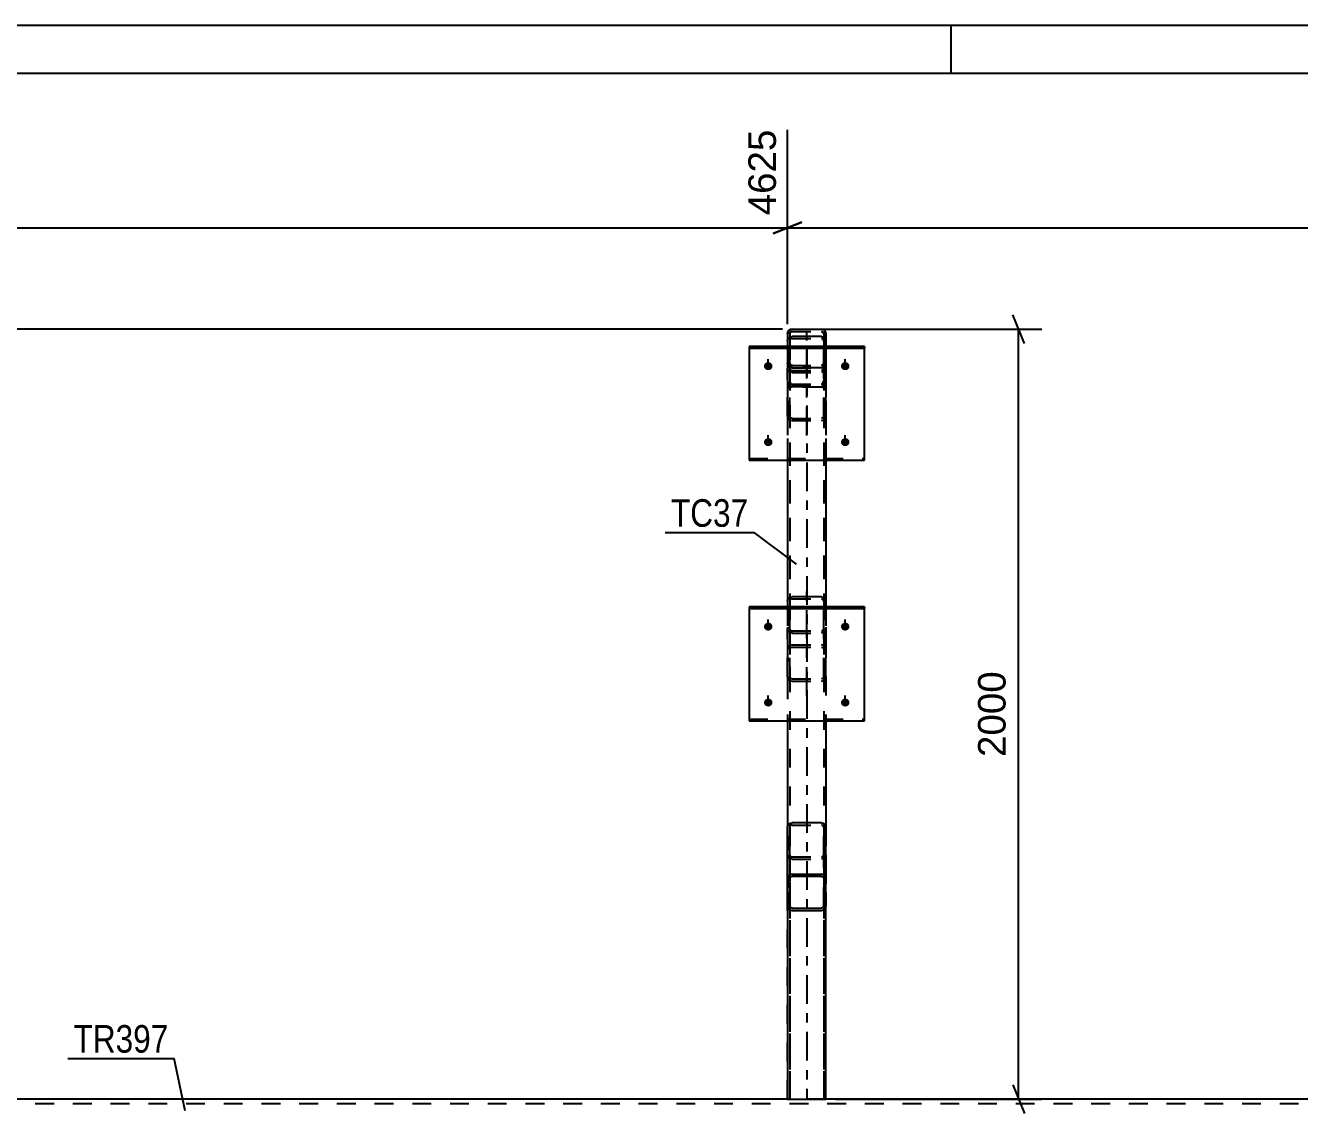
# Model space of a CAD drawing. Header units: millimetres. Extents: x -147 to 1042, y -583 to 258.
# Drawn here: x 105.8 to 238.2, y 144.9 to 257.7 of the extents above; entities that cross this region are included whole.
import ezdxf

# ---------------------------------------------------------------- set-up
doc = ezdxf.new("R2010")
doc.units = ezdxf.units.MM
doc.linetypes.add('DXK_LINE_DOT2', pattern=[3.9198, 1.9599, -1.9599])
doc.linetypes.add('DXK_LINE_DOT3', pattern=[5.9187, 2.979, -0.9799, 0.9799, -0.9799])
doc.styles.add('Arial', font='arial.ttf', dxfattribs={"height": 0.2})
doc.styles.add('Arial Narrow', font='ARIALN.TTF', dxfattribs={"height": 0.2})

# ---------------------------------------------------------------- blocks, each defined once
blk = doc.blocks.new('Unknown-335478933-1131')
at = {"color": 5, "linetype": 'Continuous'}
for p, q in [((1042.02, 257.75), (-146.98, 257.75)), ((202.02, 252.75), (202.02, 257.75)), ((1037.02, 252.75), (-141.98, 252.75))]:
    blk.add_line(p, q, dxfattribs=at)
blk = doc.blocks.new('Part-335478933-1915 - 1830')
at = {"color": 7, "linetype": 'DXK_LINE_DOT2'}
for p, q in [((555.64, 145.71), (0, 145.71)), ((189.01, 146.19), (185.01, 146.19))]:
    blk.add_line(p, q, dxfattribs=at)
at = {"color": 2, "linetype": 'Continuous'}
for p, q in [((185.01, 146.19), (4.8, 146.19)), ((425.01, 146.19), (189.01, 146.19))]:
    blk.add_line(p, q, dxfattribs=at)
blk = doc.blocks.new('Part-335478933-1959 - 1830')
at = {"color": 2, "linetype": 'Continuous'}
for p, q in [((185.05, 225.89), (185.01, 225.71)), ((185.15, 226.05), (185.05, 225.89)), ((185.31, 226.15), (185.15, 226.05)), ((185.49, 226.19), (185.31, 226.15)), ((185.49, 226.19), (188.53, 226.19)), ((188.71, 226.15), (188.53, 226.19)), ((188.87, 226.05), (188.71, 226.15)), ((188.97, 225.89), (188.87, 226.05)), ((189.01, 225.71), (188.97, 225.89))]:
    blk.add_line(p, q, dxfattribs=at)
at = {"color": 7, "linetype": 'DXK_LINE_DOT2'}
for p, q in [((185.01, 225.71), (185.01, 222.67)), ((185.25, 225.71), (185.27, 225.8)), ((185.25, 225.71), (185.25, 222.67)), ((185.27, 225.8), (185.32, 225.88)), ((185.32, 225.88), (185.4, 225.93)), ((185.4, 225.93), (185.49, 225.95)), ((185.49, 225.95), (188.53, 225.95)), ((188.53, 225.95), (188.62, 225.93)), ((188.62, 225.93), (188.7, 225.88)), ((188.7, 225.88), (188.75, 225.8)), ((188.75, 225.8), (188.77, 225.71)), ((188.77, 225.71), (188.77, 222.67)), ((189.01, 225.71), (189.01, 222.67)), ((185.01, 222.67), (185.05, 222.49)), ((185.05, 222.49), (185.15, 222.33)), ((185.27, 222.58), (185.25, 222.67)), ((185.32, 222.5), (185.27, 222.58)), ((185.4, 222.45), (185.32, 222.5)), ((188.7, 222.5), (188.62, 222.45)), ((188.75, 222.58), (188.7, 222.5)), ((188.77, 222.67), (188.75, 222.58)), ((188.87, 222.33), (188.97, 222.49)), ((188.97, 222.49), (189.01, 222.67)), ((185.15, 222.33), (185.31, 222.23)), ((185.31, 222.23), (185.49, 222.19)), ((185.49, 222.43), (185.4, 222.45)), ((185.49, 222.43), (188.53, 222.43)), ((185.49, 222.19), (188.53, 222.19)), ((188.62, 222.45), (188.53, 222.43)), ((188.53, 222.19), (188.71, 222.23)), ((188.71, 222.23), (188.87, 222.33))]:
    blk.add_line(p, q, dxfattribs=at)
at = {"color": 7, "linetype": 'DXK_LINE_DOT3'}
blk.add_line((187.01, 224.19), (187.01, 224.19), dxfattribs=at)
blk = doc.blocks.new('Part-335478933-2035 - 1830')
at = {"color": 2, "linetype": 'Continuous'}
for p, q in [((185.01, 225.71), (185.05, 225.89)), ((185.01, 225.71), (185.01, 224.99)), ((185.05, 225.89), (185.15, 226.05)), ((185.15, 226.05), (185.31, 226.15)), ((185.31, 226.15), (185.49, 226.19)), ((185.49, 226.19), (188.53, 226.19)), ((188.53, 226.19), (188.71, 226.15)), ((188.71, 226.15), (188.87, 226.05)), ((188.87, 226.05), (188.97, 225.89)), ((188.97, 225.89), (189.01, 225.71)), ((189.01, 225.71), (189.01, 224.99)), ((185.01, 212.58), (185.01, 197.93)), ((189.01, 212.58), (189.01, 197.93)), ((185.01, 185.51), (185.01, 174.44)), ((189.01, 185.51), (189.01, 174.44)), ((185.01, 166.25), (185.01, 146.19)), ((189.01, 146.19), (189.01, 166.25)), ((185.01, 146.19), (189.01, 146.19))]:
    blk.add_line(p, q, dxfattribs=at)
at = {"color": 7, "linetype": 'DXK_LINE_DOT2'}
for p, q in [((185.27, 225.8), (185.25, 225.71)), ((185.25, 225.71), (185.25, 146.19)), ((185.32, 225.88), (185.27, 225.8)), ((185.4, 225.93), (185.32, 225.88)), ((185.49, 225.95), (185.4, 225.93)), ((185.49, 225.95), (188.53, 225.95)), ((188.62, 225.93), (188.53, 225.95)), ((188.7, 225.88), (188.62, 225.93)), ((188.75, 225.8), (188.7, 225.88)), ((188.77, 225.71), (188.75, 225.8)), ((188.77, 225.71), (188.77, 146.19)), ((185.01, 224.99), (185.01, 166.25)), ((189.01, 224.99), (189.01, 212.58)), ((185.05, 222.49), (185.01, 222.67)), ((185.15, 222.33), (185.05, 222.49)), ((185.25, 222.67), (185.27, 222.58)), ((185.27, 222.58), (185.32, 222.5)), ((185.32, 222.5), (185.4, 222.45)), ((188.62, 222.45), (188.7, 222.5)), ((188.7, 222.5), (188.75, 222.58)), ((188.75, 222.58), (188.77, 222.67)), ((188.97, 222.49), (188.87, 222.33)), ((189.01, 222.67), (188.97, 222.49)), ((185.31, 222.23), (185.15, 222.33)), ((185.49, 222.19), (185.31, 222.23)), ((185.4, 222.45), (185.49, 222.43)), ((185.49, 222.43), (188.53, 222.43)), ((185.49, 222.19), (188.53, 222.19)), ((188.53, 222.43), (188.62, 222.45)), ((188.71, 222.23), (188.53, 222.19)), ((188.87, 222.33), (188.71, 222.23)), ((185.01, 197.93), (185.01, 185.51)), ((189.01, 197.93), (189.01, 185.51)), ((185.01, 174.44), (185.01, 166.25)), ((189.01, 174.44), (189.01, 166.25)), ((188.75, 146.19), (188.71, 146.19)), ((188.75, 146.19), (188.71, 146.19)), ((188.77, 146.19), (188.75, 146.19)), ((188.75, 146.19), (188.77, 146.19))]:
    blk.add_line(p, q, dxfattribs=at)
at = {"color": 7, "linetype": 'DXK_LINE_DOT3'}
blk.add_line((187.01, 224.19), (187.01, 146.19), dxfattribs=at)
blk = doc.blocks.new('Part-335478933-2053 - 1830')
at = {"color": 7, "linetype": 'DXK_LINE_DOT2'}
for p, q in [((185.01, 146.19), (185.01, 168.69)), ((185.25, 168.69), (185.25, 146.19)), ((188.77, 168.69), (188.77, 146.19)), ((189.01, 146.19), (189.01, 168.69)), ((185.01, 146.19), (189.01, 146.19))]:
    blk.add_line(p, q, dxfattribs=at)
blk = doc.blocks.new('Part-335478933-2058 - 1830')
at = {"color": 7, "linetype": 'DXK_LINE_DOT2'}
for p, q in [((185.01, 222.67), (185.01, 191.94)), ((185.05, 222.49), (185.01, 222.67)), ((185.15, 222.33), (185.05, 222.49)), ((188.87, 222.33), (188.97, 222.49)), ((188.97, 222.49), (189.01, 222.67)), ((189.01, 222.67), (189.01, 191.94)), ((185.31, 222.23), (185.15, 222.33)), ((185.25, 222.26), (185.25, 191.94)), ((185.49, 222.19), (185.31, 222.23)), ((188.53, 222.19), (185.49, 222.19)), ((188.71, 222.23), (188.53, 222.19)), ((188.7, 222.22), (188.71, 222.23)), ((188.87, 222.33), (188.71, 222.23)), ((188.77, 222.26), (188.77, 191.94)), ((185.05, 220.75), (185.01, 221.12)), ((185.15, 220.44), (185.05, 220.75)), ((185.31, 220.23), (185.15, 220.44)), ((185.25, 220.86), (185.27, 220.72)), ((185.27, 220.72), (185.31, 220.63)), ((185.31, 220.63), (185.32, 220.6)), ((185.49, 220.15), (185.31, 220.23)), ((185.32, 220.6), (185.4, 220.52)), ((185.4, 220.52), (185.49, 220.48)), ((185.49, 220.48), (188.53, 220.48)), ((188.53, 220.15), (185.49, 220.15)), ((188.53, 220.48), (188.62, 220.52)), ((188.71, 220.23), (188.53, 220.15)), ((188.62, 220.52), (188.7, 220.6)), ((188.7, 220.6), (188.71, 220.63)), ((188.71, 220.63), (188.75, 220.72)), ((188.87, 220.44), (188.71, 220.23)), ((188.75, 220.72), (188.77, 220.86)), ((188.97, 220.75), (188.87, 220.44)), ((189.01, 221.12), (188.97, 220.75))]:
    blk.add_line(p, q, dxfattribs=at)
blk = doc.blocks.new('Part-335478933-8752 - 1830')
at = {"color": 7, "linetype": 'DXK_LINE_DOT3'}
blk.add_line((187.01, 188.09), (187.01, 199.91), dxfattribs=at)
at = {"color": 2, "linetype": 'Continuous'}
for p, q in [((185.01, 197.93), (185.05, 198.1)), ((185.01, 197.93), (185.01, 197.33)), ((185.05, 198.1), (185.15, 198.25)), ((185.15, 198.25), (185.31, 198.35)), ((185.31, 198.35), (185.49, 198.38)), ((188.53, 198.38), (185.49, 198.38)), ((188.53, 198.38), (188.71, 198.35)), ((188.71, 198.35), (188.87, 198.25)), ((188.87, 198.25), (188.97, 198.1)), ((188.97, 198.1), (189.01, 197.93)), ((189.01, 197.93), (189.01, 197.33))]:
    blk.add_line(p, q, dxfattribs=at)
at = {"color": 7, "linetype": 'DXK_LINE_DOT2'}
for p, q in [((185.01, 197.33), (185.01, 195.07)), ((185.01, 197.33), (185.01, 192.93)), ((185.27, 198.02), (185.25, 197.93)), ((185.25, 197.93), (185.25, 192.93)), ((185.25, 195.07), (185.25, 197.33)), ((185.32, 198.09), (185.27, 198.02)), ((185.4, 198.14), (185.32, 198.09)), ((185.49, 198.16), (185.4, 198.14)), ((185.49, 198.38), (185.49, 198.38)), ((185.49, 198.16), (188.53, 198.16)), ((188.53, 198.38), (188.53, 198.38)), ((188.62, 198.14), (188.53, 198.16)), ((188.7, 198.09), (188.62, 198.14)), ((188.75, 198.02), (188.7, 198.09)), ((188.77, 197.93), (188.75, 198.02)), ((188.77, 197.93), (188.77, 192.93)), ((188.77, 195.07), (188.77, 197.33)), ((189.01, 197.33), (189.01, 195.07)), ((189.01, 197.33), (189.01, 192.93)), ((185.01, 190.07), (185.01, 195.07)), ((185.05, 194.9), (185.01, 195.07)), ((185.15, 194.75), (185.05, 194.9)), ((185.31, 194.66), (185.15, 194.75)), ((185.25, 195.07), (185.25, 190.07)), ((185.25, 195.07), (185.27, 194.99)), ((185.27, 194.99), (185.32, 194.91)), ((185.49, 194.62), (185.31, 194.66)), ((185.32, 194.91), (185.4, 194.86)), ((185.4, 194.86), (185.49, 194.85)), ((185.49, 194.85), (188.53, 194.85)), ((188.53, 194.85), (188.62, 194.86)), ((188.71, 194.66), (188.53, 194.62)), ((188.62, 194.86), (188.7, 194.91)), ((188.7, 194.91), (188.75, 194.99)), ((188.87, 194.75), (188.71, 194.66)), ((188.75, 194.99), (188.77, 195.07)), ((188.77, 190.07), (188.77, 195.07)), ((188.97, 194.9), (188.87, 194.75)), ((189.01, 195.07), (188.97, 194.9)), ((189.01, 190.07), (189.01, 195.07)), ((185.31, 193.35), (185.15, 193.25)), ((185.49, 193.38), (185.31, 193.35)), ((185.49, 194.62), (188.53, 194.62)), ((185.49, 193.38), (188.53, 193.38)), ((188.71, 193.35), (188.53, 193.38)), ((188.87, 193.25), (188.71, 193.35)), ((185.05, 193.1), (185.01, 192.93)), ((185.01, 190.07), (185.01, 192.93)), ((185.15, 193.25), (185.05, 193.1)), ((185.25, 192.93), (185.27, 193.02)), ((185.25, 190.07), (185.25, 192.93)), ((185.27, 193.02), (185.32, 193.09)), ((185.32, 193.09), (185.4, 193.14)), ((185.4, 193.14), (185.49, 193.16)), ((185.49, 193.16), (188.53, 193.16)), ((188.53, 193.16), (188.62, 193.14)), ((188.62, 193.14), (188.7, 193.09)), ((188.7, 193.09), (188.75, 193.02)), ((188.75, 193.02), (188.77, 192.93)), ((188.77, 190.07), (188.77, 192.93)), ((188.97, 193.1), (188.87, 193.25)), ((189.01, 192.93), (188.97, 193.1)), ((189.01, 190.07), (189.01, 192.93)), ((185.01, 190.07), (185.05, 189.9)), ((185.05, 189.9), (185.15, 189.76)), ((185.15, 189.76), (185.31, 189.66)), ((185.27, 189.99), (185.25, 190.07)), ((185.32, 189.92), (185.27, 189.99)), ((185.31, 189.66), (185.49, 189.62)), ((185.4, 189.87), (185.32, 189.92)), ((185.49, 189.85), (185.4, 189.87)), ((185.49, 189.85), (188.53, 189.85)), ((185.49, 189.62), (188.53, 189.62)), ((188.62, 189.87), (188.53, 189.85)), ((188.53, 189.62), (188.71, 189.66)), ((188.7, 189.92), (188.62, 189.87)), ((188.75, 189.99), (188.7, 189.92)), ((188.71, 189.66), (188.87, 189.76)), ((188.77, 190.07), (188.75, 189.99)), ((188.87, 189.76), (188.97, 189.9)), ((188.97, 189.9), (189.01, 190.07))]:
    blk.add_line(p, q, dxfattribs=at)
blk = doc.blocks.new('Part-335478933-8753 - 1830')
at = {"color": 2, "linetype": 'Continuous'}
for p, q in [((181.01, 197.33), (181.01, 197.17)), ((193.01, 197.33), (181.01, 197.33)), ((193.01, 197.17), (193.01, 197.33)), ((181.01, 197.17), (193.01, 197.17)), ((181.01, 197.17), (181.01, 185.51)), ((193.01, 185.51), (193.01, 197.17)), ((181.01, 185.51), (193.01, 185.51))]:
    blk.add_line(p, q, dxfattribs=at)
at = {"color": 7, "linetype": 'DXK_LINE_DOT2'}
for p, q in [((181.01, 197.33), (181.01, 197.17)), ((193.01, 197.33), (193.01, 197.17)), ((181.01, 185.68), (193.01, 185.68))]:
    blk.add_line(p, q, dxfattribs=at)
blk = doc.blocks.new('Part-335478933-8756 - 1830')
at = {"color": 7, "linetype": 'DXK_LINE_DOT3'}
blk.add_line((187.01, 215.15), (187.01, 226.98), dxfattribs=at)
at = {"color": 2, "linetype": 'Continuous'}
for p, q in [((185.01, 224.99), (185.05, 225.17)), ((185.05, 225.17), (185.15, 225.31)), ((185.15, 225.31), (185.31, 225.41)), ((185.31, 225.41), (185.49, 225.44)), ((188.53, 225.44), (185.49, 225.44)), ((188.53, 225.44), (188.71, 225.41)), ((188.71, 225.41), (188.87, 225.31)), ((188.87, 225.31), (188.97, 225.17)), ((188.97, 225.17), (189.01, 224.99)), ((185.01, 224.99), (185.01, 224.39)), ((189.01, 224.99), (189.01, 224.39))]:
    blk.add_line(p, q, dxfattribs=at)
at = {"color": 7, "linetype": 'DXK_LINE_DOT2'}
for p, q in [((185.32, 225.15), (185.27, 225.08)), ((185.4, 225.2), (185.32, 225.15)), ((185.49, 225.22), (185.4, 225.2)), ((185.49, 225.44), (185.49, 225.44)), ((185.49, 225.22), (188.53, 225.22)), ((188.53, 225.44), (188.53, 225.44)), ((188.62, 225.2), (188.53, 225.22)), ((188.7, 225.15), (188.62, 225.2)), ((188.75, 225.08), (188.7, 225.15)), ((185.01, 224.39), (185.01, 222.14)), ((185.01, 224.39), (185.01, 220)), ((185.27, 225.08), (185.25, 224.99)), ((185.25, 224.99), (185.25, 220)), ((185.25, 222.14), (185.25, 224.39)), ((188.77, 224.99), (188.75, 225.08)), ((188.77, 224.99), (188.77, 220)), ((188.77, 222.14), (188.77, 224.99)), ((189.01, 222.14), (189.01, 224.99)), ((189.01, 224.39), (189.01, 220)), ((185.01, 217.14), (185.01, 222.14)), ((185.05, 221.96), (185.01, 222.14)), ((185.15, 221.82), (185.05, 221.96)), ((185.31, 221.72), (185.15, 221.82)), ((185.25, 222.14), (185.25, 217.14)), ((185.25, 222.14), (185.27, 222.05)), ((185.27, 222.05), (185.32, 221.98)), ((185.49, 221.68), (185.31, 221.72)), ((185.32, 221.98), (185.4, 221.93)), ((185.4, 221.93), (185.49, 221.91)), ((185.49, 221.91), (188.53, 221.91)), ((185.49, 221.68), (188.53, 221.68)), ((188.53, 221.91), (188.62, 221.93)), ((188.71, 221.72), (188.53, 221.68)), ((188.62, 221.93), (188.7, 221.98)), ((188.7, 221.98), (188.75, 222.05)), ((188.87, 221.82), (188.71, 221.72)), ((188.75, 222.05), (188.77, 222.14)), ((188.77, 217.14), (188.77, 222.14)), ((188.97, 221.96), (188.87, 221.82)), ((189.01, 222.14), (188.97, 221.96)), ((189.01, 217.14), (189.01, 222.14)), ((185.05, 220.17), (185.01, 220)), ((185.01, 217.14), (185.01, 220)), ((185.15, 220.31), (185.05, 220.17)), ((185.31, 220.41), (185.15, 220.31)), ((185.25, 220), (185.27, 220.08)), ((185.25, 217.14), (185.25, 220)), ((185.27, 220.08), (185.32, 220.15)), ((185.49, 220.45), (185.31, 220.41)), ((185.32, 220.15), (185.4, 220.2)), ((185.4, 220.2), (185.49, 220.22)), ((185.49, 220.45), (188.53, 220.45)), ((185.49, 220.22), (188.53, 220.22)), ((188.71, 220.41), (188.53, 220.45)), ((188.53, 220.22), (188.62, 220.2)), ((188.62, 220.2), (188.7, 220.15)), ((188.7, 220.15), (188.75, 220.08)), ((188.87, 220.31), (188.71, 220.41)), ((188.75, 220.08), (188.77, 220)), ((188.77, 217.14), (188.77, 220)), ((188.97, 220.17), (188.87, 220.31)), ((189.01, 220), (188.97, 220.17)), ((189.01, 217.14), (189.01, 220)), ((185.01, 217.14), (185.05, 216.97)), ((185.05, 216.97), (185.15, 216.82)), ((185.15, 216.82), (185.31, 216.72)), ((185.27, 217.05), (185.25, 217.14)), ((185.32, 216.98), (185.27, 217.05)), ((185.31, 216.72), (185.49, 216.69)), ((185.4, 216.93), (185.32, 216.98)), ((185.49, 216.91), (185.4, 216.93)), ((185.49, 216.91), (188.53, 216.91)), ((185.49, 216.69), (188.53, 216.69)), ((188.62, 216.93), (188.53, 216.91)), ((188.53, 216.69), (188.71, 216.72)), ((188.7, 216.98), (188.62, 216.93)), ((188.75, 217.05), (188.7, 216.98)), ((188.71, 216.72), (188.87, 216.82)), ((188.77, 217.14), (188.75, 217.05)), ((188.87, 216.82), (188.97, 216.97)), ((188.97, 216.97), (189.01, 217.14))]:
    blk.add_line(p, q, dxfattribs=at)
blk = doc.blocks.new('Part-335478933-8757 - 1830')
at = {"color": 2, "linetype": 'Continuous'}
for p, q in [((181.01, 224.39), (181.01, 224.23)), ((193.01, 224.39), (181.01, 224.39)), ((181.01, 224.23), (193.01, 224.23)), ((181.01, 224.23), (181.01, 212.58)), ((193.01, 224.23), (193.01, 224.39)), ((193.01, 212.58), (193.01, 224.23)), ((181.01, 212.58), (193.01, 212.58))]:
    blk.add_line(p, q, dxfattribs=at)
at = {"color": 7, "linetype": 'DXK_LINE_DOT2'}
for p, q in [((181.01, 224.39), (181.01, 224.23)), ((193.01, 224.39), (193.01, 224.23)), ((181.01, 212.74), (193.01, 212.74))]:
    blk.add_line(p, q, dxfattribs=at)
blk = doc.blocks.new('Part-335478933-8759 - 1830')
at = {"color": 2, "linetype": 'Continuous'}
for p, q in [((185.15, 174.76), (185.31, 174.85)), ((185.31, 174.85), (185.49, 174.89)), ((188.53, 174.89), (185.49, 174.89)), ((188.53, 174.89), (188.71, 174.85)), ((188.71, 174.85), (188.87, 174.76)), ((185.01, 174.44), (185.05, 174.61)), ((185.01, 169.11), (185.01, 174.44)), ((185.05, 174.61), (185.15, 174.76)), ((188.87, 174.76), (188.97, 174.61)), ((188.97, 174.61), (189.01, 174.44)), ((189.01, 169.11), (189.01, 174.44)), ((185.31, 169.53), (185.15, 169.43)), ((185.49, 169.56), (185.31, 169.53)), ((185.49, 169.56), (188.53, 169.56)), ((188.71, 169.53), (188.53, 169.56)), ((188.87, 169.43), (188.71, 169.53)), ((185.05, 169.28), (185.01, 169.11)), ((185.01, 166.25), (185.01, 169.11)), ((185.15, 169.43), (185.05, 169.28)), ((185.25, 169.11), (185.27, 169.2)), ((185.25, 166.25), (185.25, 169.11)), ((185.27, 169.2), (185.32, 169.27)), ((185.32, 169.27), (185.4, 169.32)), ((185.4, 169.32), (185.49, 169.34)), ((185.49, 169.34), (188.53, 169.34)), ((188.53, 169.34), (188.62, 169.32)), ((188.62, 169.32), (188.7, 169.27)), ((188.7, 169.27), (188.75, 169.2)), ((188.75, 169.2), (188.77, 169.11)), ((188.77, 169.11), (188.77, 166.25)), ((188.97, 169.28), (188.87, 169.43)), ((189.01, 169.11), (188.97, 169.28)), ((189.01, 166.25), (189.01, 169.11)), ((185.01, 166.25), (185.05, 166.08)), ((185.05, 166.08), (185.15, 165.94)), ((185.15, 165.94), (185.31, 165.84)), ((185.27, 166.17), (185.25, 166.25)), ((185.32, 166.1), (185.27, 166.17)), ((185.31, 165.84), (185.49, 165.8)), ((185.4, 166.05), (185.32, 166.1)), ((185.49, 166.03), (185.4, 166.05)), ((185.49, 166.03), (188.53, 166.03)), ((185.49, 165.8), (188.53, 165.8)), ((188.62, 166.05), (188.53, 166.03)), ((188.53, 165.8), (188.71, 165.84)), ((188.7, 166.1), (188.62, 166.05)), ((188.75, 166.17), (188.7, 166.1)), ((188.71, 165.84), (188.87, 165.94)), ((188.77, 166.25), (188.75, 166.17)), ((188.87, 165.94), (188.97, 166.08)), ((188.97, 166.08), (189.01, 166.25))]:
    blk.add_line(p, q, dxfattribs=at)
at = {"color": 7, "linetype": 'DXK_LINE_DOT2'}
for p, q in [((185.49, 174.89), (185.49, 174.89)), ((188.53, 174.89), (188.53, 174.89)), ((185.01, 174.44), (185.01, 171.58)), ((185.27, 174.52), (185.25, 174.44)), ((185.25, 174.44), (185.25, 169.11)), ((185.25, 171.58), (185.25, 174.44)), ((185.32, 174.6), (185.27, 174.52)), ((185.4, 174.65), (185.32, 174.6)), ((185.49, 174.66), (185.4, 174.65)), ((185.49, 174.66), (188.53, 174.66)), ((188.62, 174.65), (188.53, 174.66)), ((188.7, 174.6), (188.62, 174.65)), ((188.75, 174.52), (188.7, 174.6)), ((188.77, 174.44), (188.75, 174.52)), ((188.77, 174.44), (188.77, 169.11)), ((188.77, 171.58), (188.77, 174.44)), ((189.01, 174.44), (189.01, 171.58)), ((185.01, 171.58), (185.01, 166.25)), ((185.05, 171.41), (185.01, 171.58)), ((185.15, 171.26), (185.05, 171.41)), ((185.31, 171.16), (185.15, 171.26)), ((185.25, 171.58), (185.25, 166.25)), ((185.27, 171.49), (185.25, 171.58)), ((185.31, 171.44), (185.27, 171.49)), ((185.32, 171.42), (185.31, 171.44)), ((185.49, 171.13), (185.31, 171.16)), ((185.32, 171.42), (185.4, 171.37)), ((185.4, 171.37), (185.49, 171.35)), ((185.49, 171.35), (188.53, 171.35)), ((185.49, 171.13), (188.53, 171.13)), ((188.53, 171.35), (188.62, 171.37)), ((188.71, 171.16), (188.53, 171.13)), ((188.62, 171.37), (188.7, 171.42)), ((188.7, 171.42), (188.75, 171.49)), ((188.87, 171.26), (188.71, 171.16)), ((188.75, 171.49), (188.77, 171.58)), ((188.77, 166.25), (188.77, 171.58)), ((188.97, 171.41), (188.87, 171.26)), ((189.01, 171.58), (188.97, 171.41)), ((189.01, 171.58), (189.01, 166.25))]:
    blk.add_line(p, q, dxfattribs=at)
blk = doc.blocks.new('Bolt-335478933-8762 - 1830')
at = {"linetype": 'Continuous'}
for points in [[(183.01, 195.7), (183.1, 195.69), (183.19, 195.66), (183.27, 195.62), (183.34, 195.56), (183.39, 195.49), (183.43, 195.41), (183.45, 195.33), (183.45, 195.24), (183.43, 195.16), (183.39, 195.08), (183.34, 195.01), (183.27, 194.95), (183.19, 194.91), (183.1, 194.88), (183.01, 194.87), (182.92, 194.88), (182.83, 194.91), (182.75, 194.95), (182.68, 195.01), (182.63, 195.08), (182.59, 195.16), (182.57, 195.24), (182.57, 195.33), (182.59, 195.41), (182.63, 195.49), (182.68, 195.56), (182.75, 195.62), (182.83, 195.66), (182.92, 195.69)], [(183.01, 187.81), (183.1, 187.8), (183.19, 187.77), (183.27, 187.73), (183.34, 187.67), (183.39, 187.6), (183.43, 187.52), (183.45, 187.44), (183.45, 187.35), (183.43, 187.27), (183.39, 187.19), (183.34, 187.12), (183.27, 187.06), (183.19, 187.02), (183.1, 186.99), (183.01, 186.98), (182.92, 186.99), (182.83, 187.02), (182.75, 187.06), (182.68, 187.12), (182.63, 187.19), (182.59, 187.27), (182.57, 187.35), (182.57, 187.44), (182.59, 187.52), (182.63, 187.6), (182.68, 187.67), (182.75, 187.73), (182.83, 187.77), (182.92, 187.8)]]:
    blk.add_hatch(color=1, dxfattribs=at).paths.add_polyline_path(points)
at = {"color": 1, "linetype": 'Continuous'}
for p, q in [((183.01, 194.94), (183.01, 196.01)), ((183.01, 187.05), (183.01, 188.12))]:
    blk.add_line(p, q, dxfattribs=at)
blk = doc.blocks.new('Bolt-335478933-8763 - 1830')
at = {"linetype": 'Continuous'}
for points in [[(191.01, 195.7), (191.1, 195.69), (191.19, 195.66), (191.27, 195.62), (191.34, 195.56), (191.39, 195.49), (191.43, 195.41), (191.45, 195.33), (191.45, 195.24), (191.43, 195.16), (191.39, 195.08), (191.34, 195.01), (191.27, 194.95), (191.19, 194.91), (191.1, 194.88), (191.01, 194.87), (190.92, 194.88), (190.83, 194.91), (190.75, 194.95), (190.68, 195.01), (190.63, 195.08), (190.59, 195.16), (190.57, 195.24), (190.57, 195.33), (190.59, 195.41), (190.63, 195.49), (190.68, 195.56), (190.75, 195.62), (190.83, 195.66), (190.92, 195.69)], [(191.01, 187.81), (191.1, 187.8), (191.19, 187.77), (191.27, 187.73), (191.34, 187.67), (191.39, 187.6), (191.43, 187.52), (191.45, 187.44), (191.45, 187.35), (191.43, 187.27), (191.39, 187.19), (191.34, 187.12), (191.27, 187.06), (191.19, 187.02), (191.1, 186.99), (191.01, 186.98), (190.92, 186.99), (190.83, 187.02), (190.75, 187.06), (190.68, 187.12), (190.63, 187.19), (190.59, 187.27), (190.57, 187.35), (190.57, 187.44), (190.59, 187.52), (190.63, 187.6), (190.68, 187.67), (190.75, 187.73), (190.83, 187.77), (190.92, 187.8)]]:
    blk.add_hatch(color=1, dxfattribs=at).paths.add_polyline_path(points)
at = {"color": 1, "linetype": 'Continuous'}
for p, q in [((191.01, 194.94), (191.01, 196.01)), ((191.01, 187.05), (191.01, 188.12))]:
    blk.add_line(p, q, dxfattribs=at)
blk = doc.blocks.new('Bolt-335478933-8766 - 1830')
at = {"linetype": 'Continuous'}
for points in [[(183.01, 222.76), (183.1, 222.75), (183.19, 222.73), (183.27, 222.68), (183.34, 222.63), (183.39, 222.56), (183.43, 222.48), (183.45, 222.39), (183.45, 222.31), (183.43, 222.22), (183.39, 222.14), (183.34, 222.07), (183.27, 222.01), (183.19, 221.97), (183.1, 221.94), (183.01, 221.94), (182.92, 221.94), (182.83, 221.97), (182.75, 222.01), (182.68, 222.07), (182.63, 222.14), (182.59, 222.22), (182.57, 222.31), (182.57, 222.39), (182.59, 222.48), (182.63, 222.56), (182.68, 222.63), (182.75, 222.68), (182.83, 222.73), (182.92, 222.75)], [(183.01, 214.87), (183.1, 214.86), (183.19, 214.83), (183.27, 214.79), (183.34, 214.73), (183.39, 214.66), (183.43, 214.58), (183.45, 214.5), (183.45, 214.41), (183.43, 214.33), (183.39, 214.25), (183.34, 214.18), (183.27, 214.12), (183.19, 214.08), (183.1, 214.05), (183.01, 214.04), (182.92, 214.05), (182.83, 214.08), (182.75, 214.12), (182.68, 214.18), (182.63, 214.25), (182.59, 214.33), (182.57, 214.41), (182.57, 214.5), (182.59, 214.58), (182.63, 214.66), (182.68, 214.73), (182.75, 214.79), (182.83, 214.83), (182.92, 214.86)]]:
    blk.add_hatch(color=1, dxfattribs=at).paths.add_polyline_path(points)
at = {"color": 1, "linetype": 'Continuous'}
for p, q in [((183.01, 222.01), (183.01, 223.07)), ((183.01, 214.11), (183.01, 215.18))]:
    blk.add_line(p, q, dxfattribs=at)
blk = doc.blocks.new('Bolt-335478933-8767 - 1830')
at = {"linetype": 'Continuous'}
for points in [[(191.01, 222.76), (191.1, 222.75), (191.19, 222.73), (191.27, 222.68), (191.34, 222.63), (191.39, 222.56), (191.43, 222.48), (191.45, 222.39), (191.45, 222.31), (191.43, 222.22), (191.39, 222.14), (191.34, 222.07), (191.27, 222.01), (191.19, 221.97), (191.1, 221.94), (191.01, 221.94), (190.92, 221.94), (190.83, 221.97), (190.75, 222.01), (190.68, 222.07), (190.63, 222.14), (190.59, 222.22), (190.57, 222.31), (190.57, 222.39), (190.59, 222.48), (190.63, 222.56), (190.68, 222.63), (190.75, 222.68), (190.83, 222.73), (190.92, 222.75)], [(191.01, 214.87), (191.1, 214.86), (191.19, 214.83), (191.27, 214.79), (191.34, 214.73), (191.39, 214.66), (191.43, 214.58), (191.45, 214.5), (191.45, 214.41), (191.43, 214.33), (191.39, 214.25), (191.34, 214.18), (191.27, 214.12), (191.19, 214.08), (191.1, 214.05), (191.01, 214.04), (190.92, 214.05), (190.83, 214.08), (190.75, 214.12), (190.68, 214.18), (190.63, 214.25), (190.59, 214.33), (190.57, 214.41), (190.57, 214.5), (190.59, 214.58), (190.63, 214.66), (190.68, 214.73), (190.75, 214.79), (190.83, 214.83), (190.92, 214.86)]]:
    blk.add_hatch(color=1, dxfattribs=at).paths.add_polyline_path(points)
at = {"color": 1, "linetype": 'Continuous'}
for p, q in [((191.01, 222.01), (191.01, 223.07)), ((191.01, 214.11), (191.01, 215.18))]:
    blk.add_line(p, q, dxfattribs=at)
blk = doc.blocks.new('StraightDimension-335478933-2076 - 1830')
at = {"color": 7, "linetype": 'Continuous'}
for p, q in [((185.01, 226.71), (185.01, 246.91)), ((183.51, 236.12), (186.51, 237.32)), ((0, 236.72), (185.01, 236.72))]:
    blk.add_line(p, q, dxfattribs=at)
at = {"color": 0, "linetype": 'Continuous'}
blk.add_wipeout([(184.41, 247.51), (180.21, 247.51), (180.21, 237.42), (184.41, 237.42)], dxfattribs=at)
at = {"color": 3, "linetype": 'Continuous', "style": 'Arial'}
blk.add_text('4625', height=2.865, rotation=90.0002, dxfattribs=at).set_placement((183.81, 238.02))
blk = doc.blocks.new('StraightDimension-335478933-2095 - 1830')
at = {"color": 7, "linetype": 'Continuous'}
for p, q in [((185.01, 226.71), (185.01, 246.91)), ((186.51, 237.32), (183.51, 236.12)), ((185.01, 236.72), (425.01, 236.72))]:
    blk.add_line(p, q, dxfattribs=at)
blk = doc.blocks.new('StraightDimension-335478933-2136 - 1830')
at = {"color": 7, "linetype": 'Continuous'}
blk.add_line((184.48, 226.19), (-23.1, 226.19), dxfattribs=at)
blk = doc.blocks.new('StraightDimension-335478933-11500 - 1830')
at = {"color": 7, "linetype": 'Continuous'}
for p, q in [((209.63, 224.69), (208.43, 227.69)), ((188.46, 226.19), (211.43, 226.19)), ((209.03, 146.19), (209.03, 226.19)), ((208.43, 147.69), (209.63, 144.69)), ((190.01, 146.19), (211.43, 146.19))]:
    blk.add_line(p, q, dxfattribs=at)
at = {"color": 0}
blk.add_wipeout([(208.28, 191.24), (204.08, 191.24), (204.08, 181.14), (208.28, 181.14)], dxfattribs=at)
at = {"color": 3, "style": 'Arial'}
blk.add_text('2000', height=2.865, rotation=90.0002, dxfattribs=at).set_placement((207.68, 181.74))
blk = doc.blocks.new('Mark-335478933-1911 - 1830')
at = {"color": 0}
blk.add_wipeout([(120.68, 151.02), (120.68, 154.02), (110.81, 154.02), (110.81, 151.02)], dxfattribs=at)
blk.add_wipeout([(120.68, 151.02), (120.68, 154.02), (110.81, 154.02), (110.81, 151.02)], dxfattribs=at)
at = {"color": 30, "linetype": 'Continuous'}
for p in [(110.21, 150.42), (122.39, 144.97)]:
    blk.add_line(p, (121.28, 150.42), dxfattribs=at)
at = {"color": 3, "style": 'Arial Narrow'}
blk.add_text('TR397', height=2.863, dxfattribs=at).set_placement((110.81, 151.02))
blk = doc.blocks.new('Mark-335478933-2031 - 1830')
at = {"color": 0}
blk.add_wipeout([(180.93, 205.66), (180.93, 208.66), (172.9, 208.66), (172.9, 205.66)], dxfattribs=at)
blk.add_wipeout([(180.93, 205.66), (180.93, 208.66), (172.9, 208.66), (172.9, 205.66)], dxfattribs=at)
at = {"color": 30, "linetype": 'Continuous'}
for p in [(172.3, 205.06), (185.93, 201.78)]:
    blk.add_line(p, (181.53, 205.06), dxfattribs=at)
at = {"color": 3, "style": 'Arial Narrow'}
blk.add_text('TC37', height=2.863, dxfattribs=at).set_placement((172.9, 205.66))

msp = doc.modelspace()

# ---------------------------------------------------------------- block references
for name in ['Unknown-335478933-1131', 'Part-335478933-8756 - 1830', 'Part-335478933-1959 - 1830', 'Part-335478933-2035 - 1830', 'Part-335478933-8757 - 1830', 'Bolt-335478933-8766 - 1830', 'Part-335478933-2058 - 1830', 'Bolt-335478933-8767 - 1830', 'Part-335478933-8752 - 1830', 'Part-335478933-8753 - 1830', 'Bolt-335478933-8762 - 1830', 'Bolt-335478933-8763 - 1830', 'Part-335478933-8759 - 1830', 'Part-335478933-2053 - 1830', 'Part-335478933-1915 - 1830']:
    msp.add_blockref(name, (0, 0))

# ---------------------------------------------------------------- next in the draw order: block references
msp.add_blockref('StraightDimension-335478933-2076 - 1830', (0, 0))

# ---------------------------------------------------------------- next in the draw order: block references
msp.add_blockref('StraightDimension-335478933-2095 - 1830', (0, 0))

# ---------------------------------------------------------------- next in the draw order: block references
for name in ['StraightDimension-335478933-2136 - 1830', 'StraightDimension-335478933-11500 - 1830']:
    msp.add_blockref(name, (0, 0))

# ---------------------------------------------------------------- next in the draw order: block references
for name in ['Mark-335478933-2031 - 1830', 'Mark-335478933-1911 - 1830']:
    msp.add_blockref(name, (0, 0))

doc.saveas('drawing.dxf')
